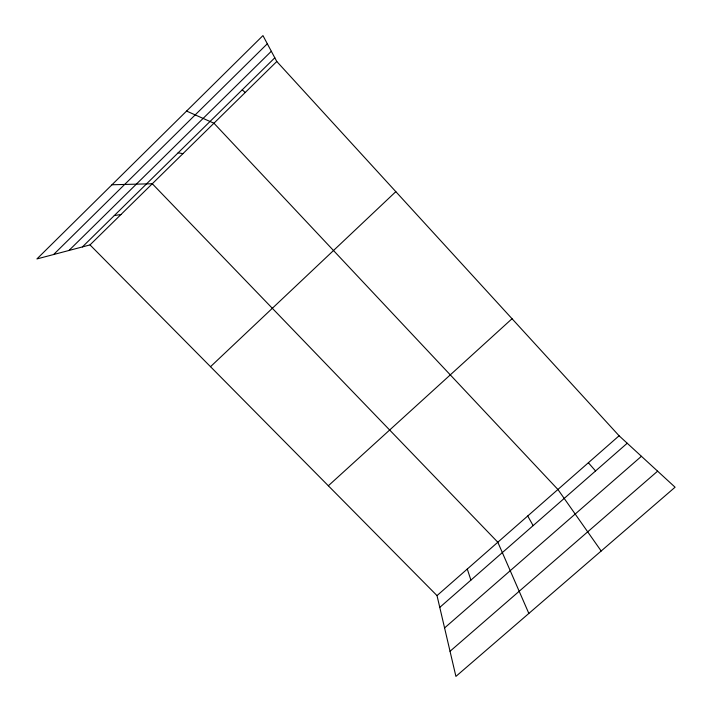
<?xml version="1.0" encoding="UTF-8"?>
<svg xmlns="http://www.w3.org/2000/svg" width="712" height="712" viewBox="0 0 712 712"><rect width="100%" height="100%" fill="white"/><g stroke="black" fill="none" stroke-linecap="round" stroke-linejoin="round"><path stroke-width="1.07" d="M53.605 254.531L267.32 43.77M68.966 250.473L271.325 51.273M82.387 246.93L274.814 57.797M90.015 244.91L276.79 61.499L262.95 35.6L36.917 258.937L90.015 244.91L437.017 595.606L455.911 676.4L675.083 487.213L619.093 435.78L276.79 61.499M210.512 366.689L395.827 191.653M328.339 485.771L512.044 318.727M437.017 595.606L619.093 435.78M439.776 607.381L627.219 443.238M444.582 627.939L641.423 456.294M450.037 651.284L657.612 471.166M114.285 215.576L121.004 214.481M111.971 184.773L152.297 183.749L497.822 542.232L528.847 613.441M178.107 152.84L182.975 153.632M186.571 111.072L213.947 123.22L557.914 489.482L601.177 551.008M242.258 89.801L245.213 92.516M588.37 462.756L595.561 470.961M527.734 515.977L533.128 525.634M467.286 569.039L470.908 580.111"/></g></svg>
